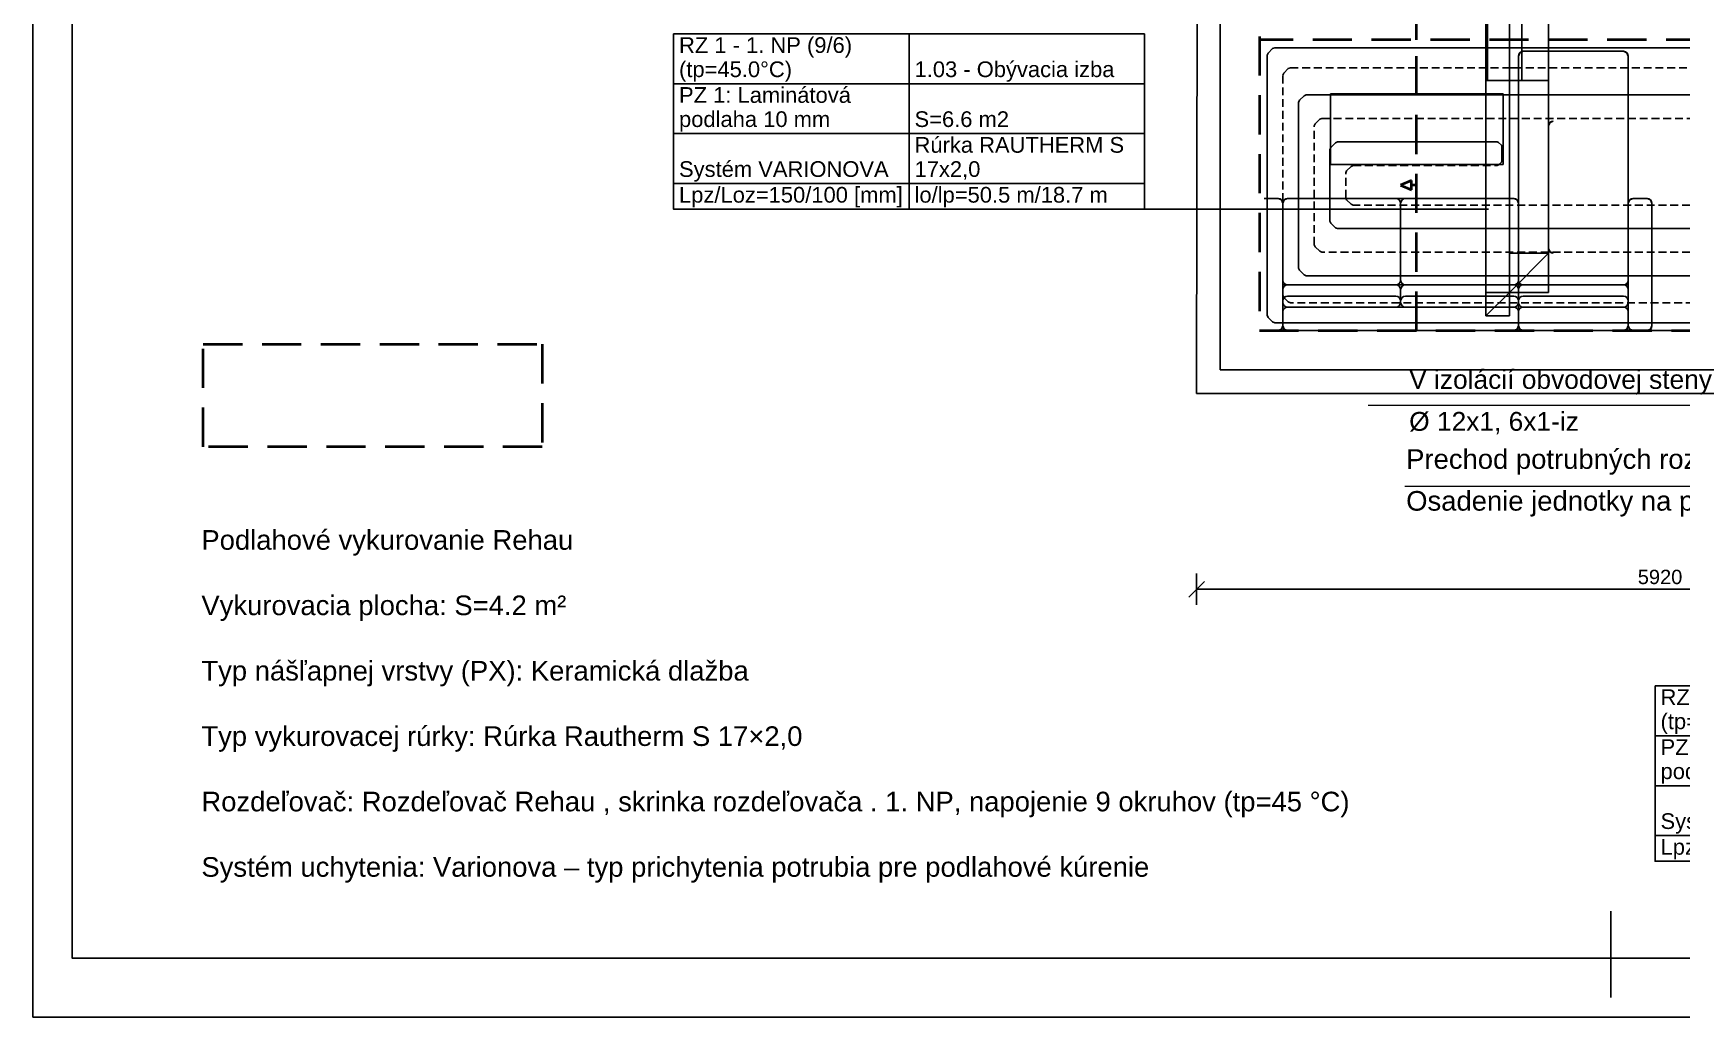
# Model space of a CAD drawing. Header units: millimetres. Extents: x 1046 to 74297, y 6145 to 54562.
# Drawn here: x 1046 to 11543, y 6145 to 12416 of the extents above; entities that cross this region are included whole.
import ezdxf

# ---------------------------------------------------------------- set-up
doc = ezdxf.new("R2010")
doc.units = ezdxf.units.MM
doc.linetypes.add('DASH', pattern=[75, 50, -25])
doc.layers.get('Defpoints').update_dxf_attribs({"color": 242})
for name, color, linetype in [('DILATA_N___K_RY', 7, 'Continuous'), ('DXF_LAYER', 1, 'Continuous'), ('koty1', 7, 'Continuous'), ('OKRAJOV__DILAT_CIA_PDL', 2, 'Continuous'), ('OKRAJOV__Z_NY_', 7, 'Continuous'), ('PODLAHOVKA', 7, 'Continuous'), ('TABU_KY', 7, 'Continuous'), ('vyk-KOTY', 4, 'Continuous')]:
    doc.layers.add(name, color=color, linetype=linetype)
doc.layers.add('NETLAC', color=6, linetype='Continuous', plot=False)
doc.layers.add('vyk_POPIS', color=7, linetype='Continuous', lineweight=20)
doc.styles.add('ARIAL', font='arial.ttf')
doc.styles.add('ISOCPEUR_4', font='isocpeur.ttf', dxfattribs={"height": 100})
doc.styles.get("Standard").update_dxf_attribs({"font": 'arial.ttf'})
doc.dimstyles.new('CS_Priebežná_-_2_0_mm__stavbárska_čiarka_čERVENA', dxfattribs={"dimscale": 304.8, "dimtxt": 99.598118, "dimasz": 0.328084, "dimexe": 0.328084, "dimexo": 0.0625, "dimgap": 0, "dimtad": 1, "dimdec": 0, "dimrnd": 5, "dimzin": 0, "dimdsep": 46, "dimtxsty": 'ISOCPEUR_4', "dimblk1": 'OBLIQUE', "dimblk2": 'OBLIQUE', "dimsah": 1, "dimcen": 0.09, "dimazin": 0, "dimtfac": 1, "dimtdec": 4, "dimtix": 1, "dimtmove": 0, "dimatfit": 3, "dimfxl": 0.328084, "dimfxlon": 1, "dimtvp": 1, "dimtolj": 1, "dimtzin": 0, "dimarcsym": 2})

# ---------------------------------------------------------------- blocks, each defined once
blk = doc.blocks.new('_Oblique')
at = {"layer": 'koty1', "color": 0, "lineweight": -2}
blk.add_line((-0.5, -0.5), (0.5, 0.5), dxfattribs=at)
blk = doc.blocks.new('*D9')
at = {"layer": 'Defpoints', "color": 0, "transparency": 16777216}
for p in [(8457, 10119), (14361, 9869), (14361, 8871)]:
    blk.add_point(p, dxfattribs=at)
at = {"layer": 'vyk-KOTY', "color": 0, "lineweight": -2, "transparency": 16777216}
for p, q in [((8457, 8971), (8457, 8771)), ((14361, 8971), (14361, 8771)), ((8457, 8871), (14361, 8871))]:
    blk.add_line(p, q, dxfattribs=at)
at = {"layer": 'vyk-KOTY', "color": 0, "lineweight": -2, "transparency": 16777216, "xscale": 100, "yscale": 100, "zscale": 100, "rotation": 180}
blk.add_blockref('_Oblique', (8457, 8871), dxfattribs=at)
at = {"layer": 'vyk-KOTY', "color": 0, "lineweight": -2, "transparency": 16777216, "xscale": 100, "yscale": 100, "zscale": 100}
blk.add_blockref('_Oblique', (14361, 8871), dxfattribs=at)
at = {"layer": 'vyk-KOTY', "color": 0, "transparency": 16777216, "insert": (11409, 8949), "char_height": 91.4, "attachment_point": 5, "style": 'ARIAL'}
blk.add_mtext('\\A1;5920', dxfattribs=at)

msp = doc.modelspace()

# ---------------------------------------------------------------- linework, layer by layer
msp.add_line((11096.1, 6270), (11096.1, 6820))
msp.add_lwpolyline([(1296.1, 20620), (42546.1, 20620), (42546.1, 6520), (1296.1, 6520)], close=True)
at = {"layer": 'DILATA_N___K_RY', "color": 116, "linetype": 'DASH', "lineweight": 40, "ltscale": 5, "true_color": 0x136734}
msp.add_line((12446.9, 12371.6), (8856.9, 12371.6), dxfattribs=at)
at = {"layer": 'DXF_LAYER', "color": 252, "linetype": 'Continuous'}
for p, q in [((8606.9, 17569.1), (8606.9, 10269.1)), ((8466.9, 16219.1), (8456.9, 10119.1)), ((10299.3, 14412.8), (10299.3, 12112.8)), ((10299.3, 14412.8), (10299.3, 12112.8)), ((10309.3, 14412.8), (10309.3, 12112.8)), ((10449.3, 14412.8), (10449.3, 12112.8)), ((10449.3, 14412.8), (10449.3, 12112.8)), ((10529.3, 12112.8), (10529.3, 14412.8)), ((10529.3, 12112.8), (10529.3, 14412.8)), ((10529.3, 14412.8), (10529.3, 12112.8)), ((10699.3, 12112.8), (10699.3, 14412.8)), ((10449.3, 12192.8), (10449.3, 13167.8)), ((10529.3, 13167.8), (10529.3, 12192.8)), ((10515.7, 12290.3), (10506.9, 12269.1)), ((10536.9, 12299.1), (10515.7, 12290.3)), ((11176.9, 12299.1), (10536.9, 12299.1)), ((10536.9, 12299.1), (10536.9, 12299.1)), ((11176.9, 12299.1), (10536.9, 12299.1)), ((11198.1, 12290.3), (11176.9, 12299.1)), ((11176.9, 12299.1), (11176.9, 12299.1)), ((11206.9, 12269.1), (11198.1, 12290.3)), ((10449.3, 12112.8), (10449.3, 12192.8)), ((10449.3, 12192.8), (10529.3, 12192.8)), ((10506.9, 12269.1), (10506.9, 12269.1)), ((10506.9, 12269.1), (10506.9, 10810.7)), ((10506.9, 12269.1), (10506.9, 10840.7)), ((10529.3, 12192.8), (10529.3, 12112.8)), ((11206.9, 12269.1), (11206.9, 12269.1)), ((11206.9, 10810.7), (11206.9, 12269.1)), ((11206.9, 10840.7), (11206.9, 12269.1)), ((10449.3, 12112.8), (10299.3, 12112.8)), ((10299.3, 12112.8), (10299.3, 10762.8)), ((10299.3, 12112.8), (10699.3, 12112.8)), ((10299.3, 12112.8), (10449.3, 12112.8)), ((10299.3, 12112.8), (10299.3, 10762.8)), ((10299.3, 12112.8), (10449.3, 12112.8)), ((10449.3, 12112.8), (10529.3, 12112.8)), ((10449.3, 12112.8), (10529.3, 12112.8)), ((10449.3, 10762.8), (10449.3, 12112.8)), ((10449.3, 12112.8), (10449.3, 11012.8)), ((10699.3, 12112.8), (10449.3, 12112.8)), ((10449.3, 12112.8), (10449.3, 11012.8)), ((10449.3, 12112.8), (10529.3, 12112.8)), ((10449.3, 12112.8), (10529.3, 12112.8)), ((10449.3, 12112.8), (10529.3, 12112.8)), ((10529.3, 12112.8), (10699.3, 12112.8)), ((10529.3, 12112.8), (10699.3, 12112.8)), ((10529.3, 12112.8), (10699.3, 12112.8)), ((10699.3, 12112.8), (10699.3, 11012.8)), ((10699.3, 11012.8), (10699.3, 12112.8)), ((10699.3, 11012.8), (10699.3, 12112.8)), ((10410.2, 12027.2), (9310.2, 12027.2)), ((9310.2, 12027.2), (9310.2, 11577.2)), ((10410.2, 12027.2), (9310.2, 12027.2)), ((9310.2, 12027.2), (9310.2, 11577.2)), ((10410.2, 11577.2), (10410.2, 12027.2)), ((10410.2, 11577.2), (10410.2, 12027.2)), ((10708.1, 11845.6), (10699.3, 11824.4)), ((10699.3, 11824.4), (10699.3, 11824.4)), ((10699.3, 11824.4), (10699.3, 11042.8)), ((10699.3, 11824.4), (10699.3, 11042.8)), ((10729.3, 11854.4), (10708.1, 11845.6)), ((10729.3, 11854.4), (10729.3, 11854.4)), ((9310.2, 11577.2), (10410.2, 11577.2)), ((9310.2, 11577.2), (10410.2, 11577.2)), ((8976.9, 11360.7), (8886.9, 11360.7)), ((8976.9, 11360.7), (8886.9, 11360.7)), ((8998.1, 11352), (8976.9, 11360.7)), ((8976.9, 11360.7), (8976.9, 11360.7)), ((9006.9, 11330.7), (8998.1, 11352)), ((9015.7, 11352), (9006.9, 11330.7)), ((9036.9, 11360.7), (9015.7, 11352)), ((10476.9, 11360.7), (9036.9, 11360.7)), ((9036.9, 11360.7), (9036.9, 11360.7)), ((9726.9, 11360.7), (9036.9, 11360.7)), ((10476.9, 11360.7), (9036.9, 11360.7)), ((10476.9, 11360.7), (9786.9, 11360.7)), ((10498.1, 11352), (10476.9, 11360.7)), ((10476.9, 11360.7), (10476.9, 11360.7)), ((10506.9, 11330.7), (10498.1, 11352)), ((11215.7, 11352), (11206.9, 11330.7)), ((11236.9, 11360.7), (11215.7, 11352)), ((11326.9, 11360.7), (11236.9, 11360.7)), ((11236.9, 11360.7), (11236.9, 11360.7)), ((11326.9, 11360.7), (11236.9, 11360.7)), ((11348.1, 11352), (11326.9, 11360.7)), ((11326.9, 11360.7), (11326.9, 11360.7)), ((11356.9, 11330.7), (11348.1, 11352)), ((9006.9, 11330.7), (9006.9, 11330.7)), ((9006.9, 11330.7), (9006.9, 10810.7)), ((9006.9, 11330.7), (9006.9, 11330.7)), ((9006.9, 10549.1), (9006.9, 11330.7)), ((9006.9, 11330.7), (9006.9, 10840.7)), ((9006.9, 11330.7), (9006.9, 10840.7)), ((9006.9, 10549.1), (9006.9, 11330.7)), ((9756.9, 11330.7), (9756.9, 10840.7)), ((9756.9, 10840.7), (9756.9, 11330.7)), ((10506.9, 11330.7), (10506.9, 11330.7)), ((10506.9, 10810.7), (10506.9, 11330.7)), ((10506.9, 10840.7), (10506.9, 11330.7)), ((10506.9, 10840.7), (10506.9, 11330.7)), ((11206.9, 11330.7), (11206.9, 11330.7)), ((11206.9, 11330.7), (11206.9, 10549.1)), ((11206.9, 11330.7), (11206.9, 10549.1)), ((11356.9, 11330.7), (11356.9, 11330.7)), ((11356.9, 10549.1), (11356.9, 11330.7)), ((11356.9, 10549.1), (11356.9, 11330.7)), ((10699.3, 11042.8), (10699.3, 11042.8)), ((10699.3, 11042.8), (10708.1, 11021.6)), ((10708.1, 11021.6), (10729.3, 11012.8)), ((10449.3, 11012.8), (10449.3, 10762.8)), ((10449.3, 10762.8), (10699.3, 11012.8)), ((10699.3, 11012.8), (10449.3, 11012.8)), ((10699.3, 11012.8), (10449.3, 10762.8)), ((10449.3, 11012.8), (10449.3, 10762.8)), ((10449.3, 11012.8), (10699.3, 11012.8)), ((10449.3, 11012.8), (10449.3, 10762.8)), ((10699.3, 10762.8), (10699.3, 11012.8)), ((10699.3, 11012.8), (10699.3, 10762.8)), ((10729.3, 11012.8), (10729.3, 11012.8)), ((9006.9, 10840.7), (9006.9, 10780.7)), ((10506.9, 10780.7), (10506.9, 10840.7)), ((10506.9, 10840.7), (10506.9, 10780.7)), ((11206.9, 10780.7), (11206.9, 10840.7)), ((9006.9, 10810.7), (10506.9, 10810.7)), ((10506.9, 10810.7), (9006.9, 10810.7)), ((9006.9, 10810.7), (9006.9, 10549.1)), ((9006.9, 10810.7), (9036.9, 10810.7)), ((9006.9, 10780.7), (9006.9, 10708.1)), ((9006.9, 10708.1), (9006.9, 10699.1)), ((9036.9, 10810.7), (9726.9, 10810.7)), ((9036.9, 10810.7), (10476.9, 10810.7)), ((9726.9, 10810.7), (9036.9, 10810.7)), ((9726.9, 10738.1), (9036.9, 10738.1)), ((9756.9, 10780.7), (9756.9, 10708.1)), ((9756.9, 10708.1), (9756.9, 10780.7)), ((9756.9, 10708.1), (9756.9, 10699.1)), ((9756.9, 10699.1), (9756.9, 10708.1)), ((9786.9, 10810.7), (10476.9, 10810.7)), ((10476.9, 10810.7), (9786.9, 10810.7)), ((10476.9, 10738.1), (9786.9, 10738.1)), ((10299.3, 10762.8), (10299.3, 10612.8)), ((10299.3, 10612.8), (10449.3, 10762.8)), ((10449.3, 10762.8), (10299.3, 10762.8)), ((10449.3, 10762.8), (10299.3, 10612.8)), ((10299.3, 10612.8), (10299.3, 10762.8)), ((10299.3, 10762.8), (10449.3, 10762.8)), ((10449.3, 10612.8), (10449.3, 10762.8)), ((10449.3, 10762.8), (10449.3, 10612.8)), ((10449.3, 10762.8), (10699.3, 10762.8)), ((10449.3, 10762.8), (10699.3, 10762.8)), ((10506.9, 10810.7), (10476.9, 10810.7)), ((10506.9, 10810.7), (11206.9, 10810.7)), ((11206.9, 10810.7), (10506.9, 10810.7)), ((10506.9, 10810.7), (10506.9, 10549.1)), ((10506.9, 10549.1), (10506.9, 10810.7)), ((10506.9, 10810.7), (10536.9, 10810.7)), ((10506.9, 10780.7), (10506.9, 10708.1)), ((10506.9, 10708.1), (10506.9, 10780.7)), ((10506.9, 10708.1), (10506.9, 10699.1)), ((10506.9, 10699.1), (10506.9, 10708.1)), ((10536.9, 10810.7), (11176.9, 10810.7)), ((11176.9, 10810.7), (10536.9, 10810.7)), ((11176.9, 10738.1), (10536.9, 10738.1)), ((11206.9, 10810.7), (11176.9, 10810.7)), ((11206.9, 10549.1), (11206.9, 10810.7)), ((11206.9, 10708.1), (11206.9, 10780.7)), ((11206.9, 10699.1), (11206.9, 10708.1)), ((9006.9, 10699.1), (9006.9, 10639.1)), ((9006.9, 10639.1), (9006.9, 10549.1)), ((10476.9, 10669.1), (9036.9, 10669.1)), ((9036.9, 10669.1), (9726.9, 10669.1)), ((9786.9, 10669.1), (10476.9, 10669.1)), ((10299.3, 10612.8), (10449.3, 10612.8)), ((10506.9, 10699.1), (10506.9, 10639.1)), ((10506.9, 10699.1), (10506.9, 10639.1)), ((10506.9, 10639.1), (10506.9, 10549.1)), ((10506.9, 10549.1), (10506.9, 10639.1)), ((11176.9, 10669.1), (10536.9, 10669.1)), ((10536.9, 10669.1), (11176.9, 10669.1)), ((11206.9, 10699.1), (11206.9, 10639.1)), ((11206.9, 10549.1), (11206.9, 10639.1)), ((8856.9, 10519.1), (15246.9, 10519.1)), ((12446.9, 10519.1), (8856.9, 10519.1)), ((12446.9, 10519.1), (8856.9, 10519.1)), ((8886.9, 10519.1), (8976.9, 10519.1)), ((8886.9, 10519.1), (8976.9, 10519.1)), ((8976.9, 10519.1), (8998.1, 10527.9)), ((8976.9, 10519.1), (8976.9, 10519.1)), ((8998.1, 10527.9), (9006.9, 10549.1)), ((9006.9, 10549.1), (9006.9, 10549.1)), ((9006.9, 10549.1), (9015.7, 10527.9)), ((9006.9, 10549.1), (9006.9, 10549.1)), ((9015.7, 10527.9), (9036.9, 10519.1)), ((9036.9, 10519.1), (9036.9, 10519.1)), ((9036.9, 10519.1), (10476.9, 10519.1)), ((9036.9, 10519.1), (10476.9, 10519.1)), ((10476.9, 10519.1), (10498.1, 10527.9)), ((10476.9, 10519.1), (10476.9, 10519.1)), ((10498.1, 10527.9), (10506.9, 10549.1)), ((10506.9, 10549.1), (10506.9, 10549.1)), ((10506.9, 10549.1), (10515.7, 10527.9)), ((10506.9, 10549.1), (10506.9, 10549.1)), ((10515.7, 10527.9), (10536.9, 10519.1)), ((10536.9, 10519.1), (10536.9, 10519.1)), ((10536.9, 10519.1), (11176.9, 10519.1)), ((10536.9, 10519.1), (11176.9, 10519.1)), ((11176.9, 10519.1), (11198.1, 10527.9)), ((11176.9, 10519.1), (11176.9, 10519.1)), ((11198.1, 10527.9), (11206.9, 10549.1)), ((11206.9, 10549.1), (11206.9, 10549.1)), ((11206.9, 10549.1), (11206.9, 10549.1)), ((11206.9, 10549.1), (11215.7, 10527.9)), ((11215.7, 10527.9), (11236.9, 10519.1)), ((11236.9, 10519.1), (11236.9, 10519.1)), ((11236.9, 10519.1), (11326.9, 10519.1)), ((11236.9, 10519.1), (11326.9, 10519.1)), ((11326.9, 10519.1), (11348.1, 10527.9)), ((11326.9, 10519.1), (11326.9, 10519.1)), ((11348.1, 10527.9), (11356.9, 10549.1)), ((11356.9, 10549.1), (11356.9, 10549.1)), ((8606.9, 10269.1), (22006.9, 10269.1)), ((12446.9, 10269.1), (8606.9, 10269.1)), ((8856.9, 10269.1), (12446.9, 10269.1)), ((8856.9, 10269.1), (12446.9, 10269.1)), ((8456.9, 10119.1), (12446.9, 10119.1)), ((8606.9, 10119.1), (12446.9, 10119.1))]:
    msp.add_line(p, q, dxfattribs=at)
for centre, start, end in [((10536.9, 12269.1), 90, 180), ((11176.9, 12269.1), 0, 90), ((10729.3, 11824.4), 90, 180), ((8976.9, 11330.7), 0, 90), ((9036.9, 11330.7), 90, 180), ((9036.9, 11330.7), 90, 180), ((9726.9, 11330.7), 0, 90), ((9786.9, 11330.7), 90, 180), ((10476.9, 11330.7), 0, 90), ((10476.9, 11330.7), 0, 90), ((11236.9, 11330.7), 90, 180), ((11326.9, 11330.7), 0, 90), ((10729.3, 11042.8), 180, 270), ((9036.9, 10840.7), 180, 270), ((9036.9, 10840.7), 180, 270), ((9726.9, 10840.7), 270, 0), ((9786.9, 10840.7), 180, 270), ((10476.9, 10840.7), 270, 0), ((10476.9, 10840.7), 270, 0), ((10536.9, 10840.7), 180, 270), ((11176.9, 10840.7), 270, 0), ((9036.9, 10780.7), 90, 180), ((9036.9, 10708.1), 90, 180), ((9726.9, 10780.7), 0, 90), ((9726.9, 10708.1), 0, 90), ((9786.9, 10780.7), 90, 180), ((9786.9, 10708.1), 90, 180), ((10476.9, 10780.7), 0, 90), ((10476.9, 10708.1), 0, 90), ((10536.9, 10780.7), 90, 180), ((10536.9, 10708.1), 90, 180), ((11176.9, 10780.7), 0, 90), ((11176.9, 10708.1), 0, 90), ((9036.9, 10699.1), 180, 270), ((9036.9, 10639.1), 90, 180), ((9726.9, 10699.1), 270, 0), ((9786.9, 10699.1), 180, 270), ((10476.9, 10699.1), 270, 0), ((10476.9, 10639.1), 0, 90), ((10536.9, 10699.1), 180, 270), ((10536.9, 10639.1), 90, 180), ((11176.9, 10699.1), 270, 0), ((11176.9, 10639.1), 0, 90), ((8976.9, 10549.1), 270, 0), ((9036.9, 10549.1), 180, 270), ((10476.9, 10549.1), 270, 0), ((10536.9, 10549.1), 180, 270), ((11176.9, 10549.1), 270, 0), ((11236.9, 10549.1), 180, 270), ((11326.9, 10549.1), 270, 0)]:
    msp.add_arc(centre, 30, start, end, dxfattribs=at)
at = {"layer": 'NETLAC'}
msp.add_lwpolyline([(1046.1, 20995), (42796.1, 20995), (42796.1, 6145), (1046.1, 6145)], close=True, dxfattribs=at)
at = {"layer": 'OKRAJOV__DILAT_CIA_PDL', "color": 116, "linetype": 'DASH', "lineweight": 40, "ltscale": 5, "true_color": 0x136734}
msp.add_lwpolyline([(12446.9, 10519.1), (12446.9, 14269.1), (8856.9, 14269.1), (8856.9, 10519.1), (12446.9, 10519.1)], dxfattribs=at)
msp.add_lwpolyline([(2130, 10431.9), (4289.6, 10431.9), (4289.6, 9778.7), (2130, 9778.7)], close=True, dxfattribs=at)
at = {"layer": 'OKRAJOV__Z_NY_', "color": 3, "linetype": 'DASH', "lineweight": 40, "ltscale": 5}
for p, q in [((9856.9, 12371.6), (9856.9, 14269.1)), ((9856.9, 10519.1), (9856.9, 12371.6))]:
    msp.add_line(p, q, dxfattribs=at)
msp.add_lwpolyline([(9856.9, 11445.4), (9826.9, 11445.4), (9826.9, 11475.4), (9756.9, 11445.4), (9826.9, 11415.4), (9826.9, 11445.4)], dxfattribs=at)
at = {"layer": 'PODLAHOVKA', "color": 172, "linetype": 'DASH'}
for p, q in [((9012.4, 12159.7), (9041.4, 12188.6)), ((9041.4, 12188.6), (9054.7, 12194.1)), ((9054.7, 12194.1), (11901.4, 12194.1)), ((9006.9, 12146.3), (9012.4, 12159.7)), ((9006.9, 10744.4), (9006.9, 12146.3)), ((9212.4, 11837.1), (9241.4, 11866)), ((9241.4, 11866), (9254.7, 11871.6)), ((9254.7, 11871.6), (11599.1, 11871.6)), ((9206.9, 11823.8), (9212.4, 11837.1)), ((9206.9, 11066.9), (9206.9, 11823.8)), ((9412.4, 11537.1), (9441.4, 11566)), ((9441.4, 11566), (9454.7, 11571.6)), ((9454.7, 11571.6), (10372, 11571.6)), ((10372, 11571.6), (10380.4, 11575)), ((10380.4, 11575), (10398.5, 11593.1)), ((10398.5, 11593.1), (10401.9, 11601.5)), ((10401.9, 11601.5), (10401.9, 11646.6)), ((9406.9, 11523.8), (9412.4, 11537.1)), ((9406.9, 11366.9), (9406.9, 11523.8)), ((9412.4, 11353.6), (9406.9, 11366.9)), ((9441.4, 11324.7), (9412.4, 11353.6)), ((9454.7, 11319.1), (9441.4, 11324.7)), ((11599.1, 11319.1), (9454.7, 11319.1)), ((9212.4, 11053.6), (9206.9, 11066.9)), ((9241.4, 11024.7), (9212.4, 11053.6)), ((9254.7, 11019.1), (9241.4, 11024.7)), ((11899.1, 11019.1), (9254.7, 11019.1)), ((9012.4, 10731), (9006.9, 10744.4)), ((9041.4, 10702.1), (9012.4, 10731)), ((9054.7, 10696.6), (9041.4, 10702.1)), ((11999.1, 10696.6), (9054.7, 10696.6))]:
    msp.add_line(p, q, dxfattribs=at)
at = {"layer": 'PODLAHOVKA', "color": 12}
for points in [[(12349.1, 10569.1), (8954.7, 10569.1), (8941.4, 10574.7), (8912.4, 10603.6), (8906.9, 10616.9), (8906.9, 12273.8), (8912.4, 12287.1), (8941.4, 12316), (8954.7, 12321.6), (12049.1, 12321.6)], [(12049.1, 10869.1), (9154.7, 10869.1), (9141.4, 10874.7), (9112.4, 10903.6), (9106.9, 10916.9), (9106.9, 11973.8), (9112.4, 11987.1), (9141.4, 12016), (9154.7, 12021.6), (11749.1, 12021.6)], [(11749.1, 11169.1), (9354.7, 11169.1), (9341.4, 11174.7), (9312.4, 11203.6), (9306.9, 11216.9), (9306.9, 11673.8), (9312.4, 11687.1), (9341.4, 11716), (9354.7, 11721.6), (10372, 11721.6), (10380.4, 11718.1), (10398.5, 11700), (10401.9, 11691.7), (10401.9, 11646.6)]]:
    msp.add_lwpolyline(points, dxfattribs=at)
at = {"layer": 'TABU_KY', "color": 5}
for p, q in [((5125.9, 12410.8), (8125.9, 12410.8)), ((6625.9, 12092.8), (6625.9, 12410.8)), ((5125.9, 12092.8), (8125.9, 12092.8)), ((6625.9, 11774.8), (6625.9, 12092.8)), ((5125.9, 11774.8), (8125.9, 11774.8)), ((6625.9, 11456.8), (6625.9, 11774.8)), ((5125.9, 11456.8), (8125.9, 11456.8)), ((6625.9, 11292.8), (6625.9, 11456.8)), ((8125.9, 11292.8), (10315.5, 11292.8)), ((11377.2, 8255.5), (14377.2, 8255.5)), ((11377.2, 7937.5), (14377.2, 7937.5)), ((11377.2, 7619.5), (14377.2, 7619.5)), ((11377.2, 7301.5), (14377.2, 7301.5))]:
    msp.add_line(p, q, dxfattribs=at)
for points in [[(5125.9, 12410.8), (5125.9, 11292.8), (8125.9, 11292.8), (8125.9, 12410.8)], [(11377.2, 8255.5), (11377.2, 7137.5), (14377.2, 7137.5), (14377.2, 8255.5)]]:
    msp.add_lwpolyline(points, dxfattribs=at)
at = {"layer": 'vyk_POPIS', "ltscale": 3}
msp.add_line((9550.8, 10044.9, 0), (13458.7, 10044.9), dxfattribs=at)
at = {"layer": 'vyk_POPIS', "color": 7}
msp.add_line((9783, 9527.3), (13683, 9527.3), dxfattribs=at)

# ---------------------------------------------------------------- texts
at = {"style": 'ARIAL'}
for s, p in [('Prechod potrubných rozvodov nad úrovňou terénu', (9792.1, 9638.4)), ('Osadenie jednotky na podlahovú konzolu', (9792.1, 9372.1))]:
    msp.add_text(s, height=125, dxfattribs=at).set_placement(p)
at = {"insert": (2118.8, 9247.9), "char_height": 125, "attachment_point": 1}
msp.add_mtext_dynamic_manual_height_columns('Podlahové vykurovanie Rehau\\P\\PVykurovacia plocha: S=4.2 m²\\P\\PTyp nášľapnej vrstvy (PX): Keramická dlažba\\P\\PTyp vykurovacej rúrky: Rúrka Rautherm S 17×2,0\\P\\PRozdeľovač: Rozdeľovač Rehau , skrinka rozdeľovača . 1. NP, napojenie 9 okruhov (tp\u200b=45 °C)\\P\\PSystém uchytenia: Varionova – typ prichytenia potrubia pre podlahové kúrenie', width=57241.444, gutter_width=625, heights=[0], dxfattribs=at)
at = {"layer": 'TABU_KY', "color": 160, "style": 'ARIAL'}
for s, p in [('RZ 1 - 1. NP (9/6) ', (5160.9, 12288.8)), ('(tp=45.0°C)', (5160.9, 12134.8)), ('1.03 - Obývacia izba', (6660.9, 12134.8)), ('PZ 1: Laminátová', (5160.9, 11970.8)), ('podlaha 10 mm', (5160.9, 11816.8)), ('S=6.6 m2', (6660.9, 11816.8)), ('Rúrka RAUTHERM S', (6660.9, 11652.8)), ('Systém VARIONOVA', (5160.9, 11498.8)), ('17x2,0', (6660.9, 11498.8)), ('Lpz/Loz=150/100 [mm]', (5160.9, 11334.8)), ('lo/lp=50.5 m/18.7 m', (6660.9, 11334.8)), ('RZ 1 - 1. NP (9/5) ', (11412.2, 8133.5)), ('(tp=45.0°C)', (11412.2, 7979.5)), ('PZ 1: Laminátová', (11412.2, 7815.5)), ('podlaha 10 mm', (11412.2, 7661.5)), ('Systém VARIONOVA', (11412.2, 7343.5)), ('Lpz=150 [mm]', (11412.2, 7179.5))]:
    msp.add_text(s, height=100, dxfattribs=at).set_placement(p)
at = {"layer": 'vyk_POPIS', "color": 7, "style": 'ARIAL'}
for s, p in [('V izolácií obvodovej steny', (9811.1, 10148.2, 0)), ('Ø 12x1, 6x1-iz', (9811.1, 9880.9, 0))]:
    msp.add_text(s, height=120, dxfattribs=at).set_placement(p)

# ---------------------------------------------------------------- dimensions: what is measured, and where the dimension line sits
at = {"layer": 'vyk-KOTY', "color": 0}
dim = msp.add_linear_dim(base=(14361.5, 8871.4), p1=(8456.9, 10119.1), p2=(14361.5, 9869.3), angle=180, text='5920', dimstyle='CS_Priebežná_-_2_0_mm__stavbárska_čiarka_čERVENA', override={"dimtxt": 0.3, "dimgap": 0.1, "dimpost": '<>', "dimtxsty": 'ARIAL'}, dxfattribs=at)
dim.commit()
dim.dimension.update_dxf_attribs({"geometry": '*D9', "text_midpoint": (11409.2, 8871.4), "dimtype": 160})

doc.saveas('drawing.dxf')
